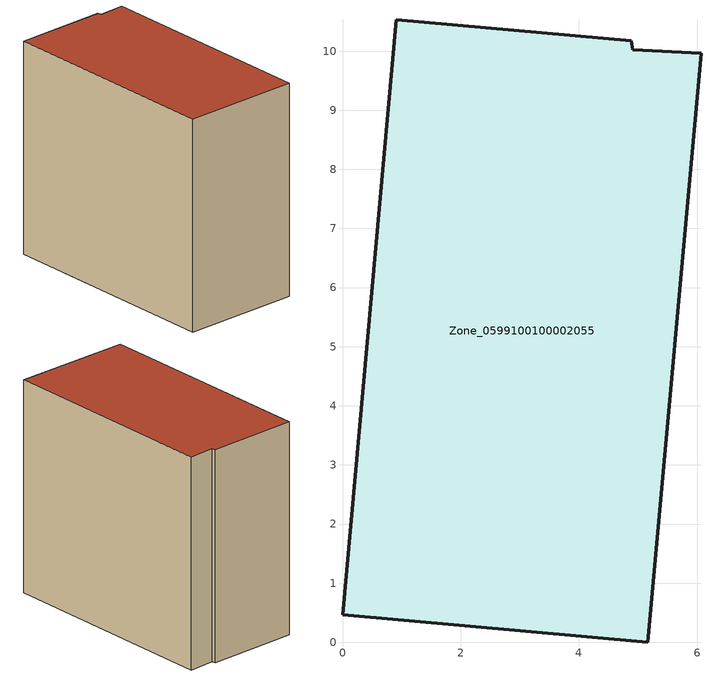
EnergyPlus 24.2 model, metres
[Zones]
Zone_0599100100002055
 floor ground (C_G): 4.91,10.02 6.07,9.96 5.16,0 0,0.47 0.91,10.53 4.88,10.18 z0
 wall outside (C_F): 0,0.47 5.16,0 6.07,9.96 4.91,10.02 4.88,10.18 0.91,10.53 0,0.47 z0:9.34
 roof outside (C_R): 6.07,9.96 4.91,10.02 4.88,10.18 0.91,10.53 0,0.47 5.16,0 z9.34
[BUILDING]
Pand.0599100100002055: North Axis=0; Terrain=City; Loads Convergence Tolerance Value=0.04; Temperature Convergence Tolerance Value=0.4; Solar Distribution=FullExterior; Maximum Number of Warmup Days=25; Minimum Number of Warmup Days=1
[Site:Location]
Rotterdam.The.Hague.AP_ZH_NLD Design_Conditions: Latitude=51.96; Longitude=4.45; Time Zone=1; Elevation=-4.5
[SITE:GROUNDTEMPERATURE:BUILDINGSURFACE]
18, 18, 18, 18, 18, 18, 18, 18, 18, 18, 18, 18
[MATERIAL] Thermal Absorptance=0.9; Solar Absorptance=0.7; Visible Absorptance=0.7
Name | Roughness | Thickness | Conductivity | Density | Specific Heat
G.TI.2006-2014 | MediumSmooth | 0.15 | 0.06 | 540 | 1210
F.TI.2006-2014 | Rough | 0.3 | 0.12 | 1920 | 840
R.TI.2006-2014 | MediumRough | 0.2 | 0.08 | 1500 | 1000
[CONSTRUCTION]
C_G: G.TI.2006-2014
C_F: F.TI.2006-2014
C_R: R.TI.2006-2014
[ZONE]
Zone_0599100100002055: Type=1; Multiplier=1; Ceiling Height=Autocalculate; Volume=Autocalculate; Floor Area=autocalculate; Part of Total Floor Area=Yes
[ZONEINFILTRATION:DESIGNFLOWRATE]
Infil_Zone_0599100100002055: Zone or ZoneList or Space or SpaceList=Zone_0599100100002055; Schedule=AlwaysOn; Design Flow Rate Calculation Method=Flow/Area; Flow Rate per Floor Area=0.0015; Constant Term Coefficient=1; Temperature Term Coefficient=0; Velocity Term Coefficient=0; Velocity Squared Term Coefficient=0
[HVACTEMPLATE:ZONE:IDEALLOADSAIRSYSTEM]
Zone_0599100100002055: Maximum Heating Supply Air Temperature=50; Minimum Cooling Supply Air Temperature=13; Maximum Heating Supply Air Humidity Ratio=0.0156; Minimum Cooling Supply Air Humidity Ratio=0.0077; Heating Limit=NoLimit; Cooling Limit=NoLimit; Dehumidification Control Type=ConstantSensibleHeatRatio; Cooling Sensible Heat Ratio=0.7; Dehumidification Setpoint=60; Humidification Control Type=None; Humidification Setpoint=30; Outdoor Air Method=None; Outdoor Air Flow Rate per Person=0.00944; Outdoor Air Flow Rate per Zone Floor Area=0; Outdoor Air Flow Rate per Zone=0; Demand Controlled Ventilation Type=None; Outdoor Air Economizer Type=NoEconomizer; Heat Recovery Type=None; Sensible Heat Recovery Effectiveness=0.7; Latent Heat Recovery Effectiveness=0.65
[ZONECONTROL:THERMOSTAT]
ThermostatControl_Zone_0599100100002055: Zone or ZoneList=Zone_0599100100002055; Control Type Schedule=DualSetpointControlType; Control 1=Thermostat_Zone_0599100100002055; Temperature Difference Between Cutout And Setpoint=0
[THERMOSTATSETPOINT:DUALSETPOINT]
Thermostat_Zone_0599100100002055: Heating Setpoint Temperature Schedule=HeatingSetpoint_Zone_0599100100002055; Cooling Setpoint Temperature Schedule=CoolingSetpoint_Zone_0599100100002055
[SCHEDULE:COMPACT]
HeatingSetpoint_Zone_0599100100002055: Through: 12/31, For: AllDays, Until: 24:00, 21
CoolingSetpoint_Zone_0599100100002055: Through: 12/31, For: AllDays, Until: 24:00, 24
DualSetpointControlType: Through: 12/31, For: AllDays, Until: 24:00, 4
AlwaysOn: Through: 12/31, For: AllDays, Until: 24:00, 1
